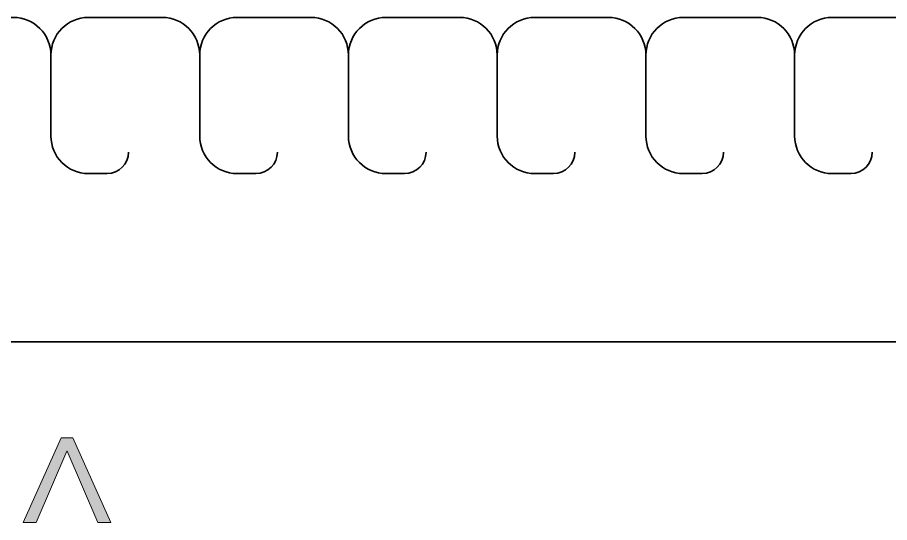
# Model space of a CAD drawing. Header units: inches. Extents: x 17 to 980, y -926 to -230.
# Drawn here: x 761.3 to 830.3, y -885.5 to -845.5 of the extents above; entities that cross this region are included whole.
import ezdxf

# ---------------------------------------------------------------- set-up
doc = ezdxf.new("R2010")
doc.units = ezdxf.units.IN
doc.header["$MEASUREMENT"] = 0
doc.layers.add('Layer 1', color=7, linetype='Continuous')

# ---------------------------------------------------------------- blocks, each defined once
blk = doc.blocks.new('block 7')
at = {"layer": 'Layer 1', "true_color": 0x231f20}
h = blk.add_hatch(color=179, dxfattribs=at)
h.dxf.hatch_style = 2
h.paths.add_polyline_path([(767.696, -885.473), (765.266, -879.827), (765.237, -879.827), (762.807, -885.473), (761.788, -885.473), (764.801, -878.765), (765.703, -878.765), (768.714, -885.473)])
at = {"layer": 'Layer 1', "lineweight": 0}
blk.add_lwpolyline([(767.696, -885.473), (765.266, -879.827), (765.237, -879.827), (762.807, -885.473), (761.788, -885.473), (764.801, -878.765), (765.703, -878.765), (768.714, -885.473), (767.696, -885.473)], dxfattribs=at)

msp = doc.modelspace()

# ---------------------------------------------------------------- linework, layer by layer
at = {"layer": 'Layer 1', "color": 179, "lineweight": 35, "true_color": 0x231f20}
for points, knots in [([(758.359, -856.175), (758.359, -857.112), (757.598, -857.872), (756.661, -857.872), (756.661, -857.872), (755.178, -857.872), (755.178, -857.872), (753.54, -857.872), (752.212, -856.545), (752.212, -854.907), (752.212, -854.907), (752.212, -848.494), (752.212, -848.494), (752.212, -846.856), (753.54, -845.528), (755.178, -845.528), (755.178, -845.528), (755.307, -845.528), (755.307, -845.528), (755.307, -845.528), (755.178, -845.528), (755.178, -845.528), (755.178, -845.528), (761.016, -845.528), (761.016, -845.528), (762.654, -845.528), (763.982, -846.856), (763.982, -848.494)], [0, 0, 0, 0, 1, 1, 1, 2, 2, 2, 3, 3, 3, 4, 4, 4, 5, 5, 5, 6, 6, 6, 7, 7, 7, 8, 8, 8, 9, 9, 9, 9]), ([(770.128, -856.175), (770.128, -857.112), (769.368, -857.872), (768.43, -857.872), (768.43, -857.872), (766.947, -857.872), (766.947, -857.872), (765.31, -857.872), (763.982, -856.545), (763.982, -854.907), (763.982, -854.907), (763.982, -848.494), (763.982, -848.494), (763.982, -846.856), (765.31, -845.528), (766.947, -845.528), (766.947, -845.528), (767.077, -845.528), (767.077, -845.528), (767.077, -845.528), (766.947, -845.528), (766.947, -845.528), (766.947, -845.528), (772.786, -845.528), (772.786, -845.528), (774.424, -845.528), (775.751, -846.856), (775.751, -848.494)], [0, 0, 0, 0, 1, 1, 1, 2, 2, 2, 3, 3, 3, 4, 4, 4, 5, 5, 5, 6, 6, 6, 7, 7, 7, 8, 8, 8, 9, 9, 9, 9]), ([(781.898, -856.175), (781.898, -857.112), (781.137, -857.872), (780.2, -857.872), (780.2, -857.872), (778.717, -857.872), (778.717, -857.872), (777.079, -857.872), (775.751, -856.545), (775.751, -854.907), (775.751, -854.907), (775.751, -848.494), (775.751, -848.494), (775.751, -846.856), (777.079, -845.528), (778.717, -845.528), (778.717, -845.528), (778.846, -845.528), (778.846, -845.528), (778.846, -845.528), (778.717, -845.528), (778.717, -845.528), (778.717, -845.528), (784.555, -845.528), (784.555, -845.528), (786.193, -845.528), (787.521, -846.856), (787.521, -848.494)], [0, 0, 0, 0, 1, 1, 1, 2, 2, 2, 3, 3, 3, 4, 4, 4, 5, 5, 5, 6, 6, 6, 7, 7, 7, 8, 8, 8, 9, 9, 9, 9]), ([(793.667, -856.175), (793.667, -857.112), (792.907, -857.872), (791.969, -857.872), (791.969, -857.872), (790.486, -857.872), (790.486, -857.872), (788.848, -857.872), (787.521, -856.545), (787.521, -854.907), (787.521, -854.907), (787.521, -848.494), (787.521, -848.494), (787.521, -846.856), (788.848, -845.528), (790.486, -845.528), (790.486, -845.528), (790.616, -845.528), (790.616, -845.528), (790.616, -845.528), (790.486, -845.528), (790.486, -845.528), (790.486, -845.528), (796.325, -845.528), (796.325, -845.528), (797.963, -845.528), (799.29, -846.856), (799.29, -848.494)], [0, 0, 0, 0, 1, 1, 1, 2, 2, 2, 3, 3, 3, 4, 4, 4, 5, 5, 5, 6, 6, 6, 7, 7, 7, 8, 8, 8, 9, 9, 9, 9]), ([(805.436, -856.175), (805.436, -857.112), (804.676, -857.872), (803.739, -857.872), (803.739, -857.872), (802.256, -857.872), (802.256, -857.872), (800.618, -857.872), (799.29, -856.545), (799.29, -854.907), (799.29, -854.907), (799.29, -848.494), (799.29, -848.494), (799.29, -846.856), (800.618, -845.528), (802.256, -845.528), (802.256, -845.528), (802.385, -845.528), (802.385, -845.528), (802.385, -845.528), (802.256, -845.528), (802.256, -845.528), (802.256, -845.528), (808.094, -845.528), (808.094, -845.528), (809.732, -845.528), (811.06, -846.856), (811.06, -848.494)], [0, 0, 0, 0, 1, 1, 1, 2, 2, 2, 3, 3, 3, 4, 4, 4, 5, 5, 5, 6, 6, 6, 7, 7, 7, 8, 8, 8, 9, 9, 9, 9]), ([(817.206, -856.175), (817.206, -857.112), (816.446, -857.872), (815.508, -857.872), (815.508, -857.872), (814.025, -857.872), (814.025, -857.872), (812.387, -857.872), (811.06, -856.545), (811.06, -854.907), (811.06, -854.907), (811.06, -848.494), (811.06, -848.494), (811.06, -846.856), (812.387, -845.528), (814.025, -845.528), (814.025, -845.528), (814.155, -845.528), (814.155, -845.528), (814.155, -845.528), (814.025, -845.528), (814.025, -845.528), (814.025, -845.528), (819.864, -845.528), (819.864, -845.528), (821.501, -845.528), (822.829, -846.856), (822.829, -848.494)], [0, 0, 0, 0, 1, 1, 1, 2, 2, 2, 3, 3, 3, 4, 4, 4, 5, 5, 5, 6, 6, 6, 7, 7, 7, 8, 8, 8, 9, 9, 9, 9]), ([(828.975, -856.175), (828.975, -857.112), (828.215, -857.872), (827.277, -857.872), (827.277, -857.872), (825.795, -857.872), (825.795, -857.872), (824.157, -857.872), (822.829, -856.545), (822.829, -854.907), (822.829, -854.907), (822.829, -848.494), (822.829, -848.494), (822.829, -846.856), (824.157, -845.528), (825.795, -845.528), (825.795, -845.528), (825.924, -845.528), (825.924, -845.528), (825.924, -845.528), (825.795, -845.528), (825.795, -845.528), (825.795, -845.528), (831.633, -845.528), (831.633, -845.528), (831.633, -845.528), (831.672, -845.536), (831.672, -845.536), (831.672, -845.536), (831.633, -845.536), (831.633, -845.536), (834.918, -845.536), (837.581, -848.379), (837.581, -851.886), (837.581, -851.886), (837.581, -851.877), (837.581, -851.877), (837.581, -851.877), (837.581, -864.821), (837.581, -864.821), (837.581, -866.642), (836.859, -868.28), (835.709, -869.437)], [0, 0, 0, 0, 1, 1, 1, 2, 2, 2, 3, 3, 3, 4, 4, 4, 5, 5, 5, 6, 6, 6, 7, 7, 7, 8, 8, 8, 9, 9, 9, 10, 10, 10, 11, 11, 11, 12, 12, 12, 13, 13, 13, 14, 14, 14, 14]), ([(255.348, -871.175), (255.348, -871.175), (831.633, -871.171), (831.633, -871.171), (833.073, -871.171), (834.463, -870.554), (835.491, -869.646)], [0, 0, 0, 0, 1, 1, 1, 2, 2, 2, 2])]:
    msp.add_open_spline(points, degree=3, knots=knots, dxfattribs=at)

# ---------------------------------------------------------------- block references
at = {"layer": 'Layer 1'}
msp.add_blockref('block 7', (0, 0), dxfattribs=at)

doc.saveas('drawing.dxf')
